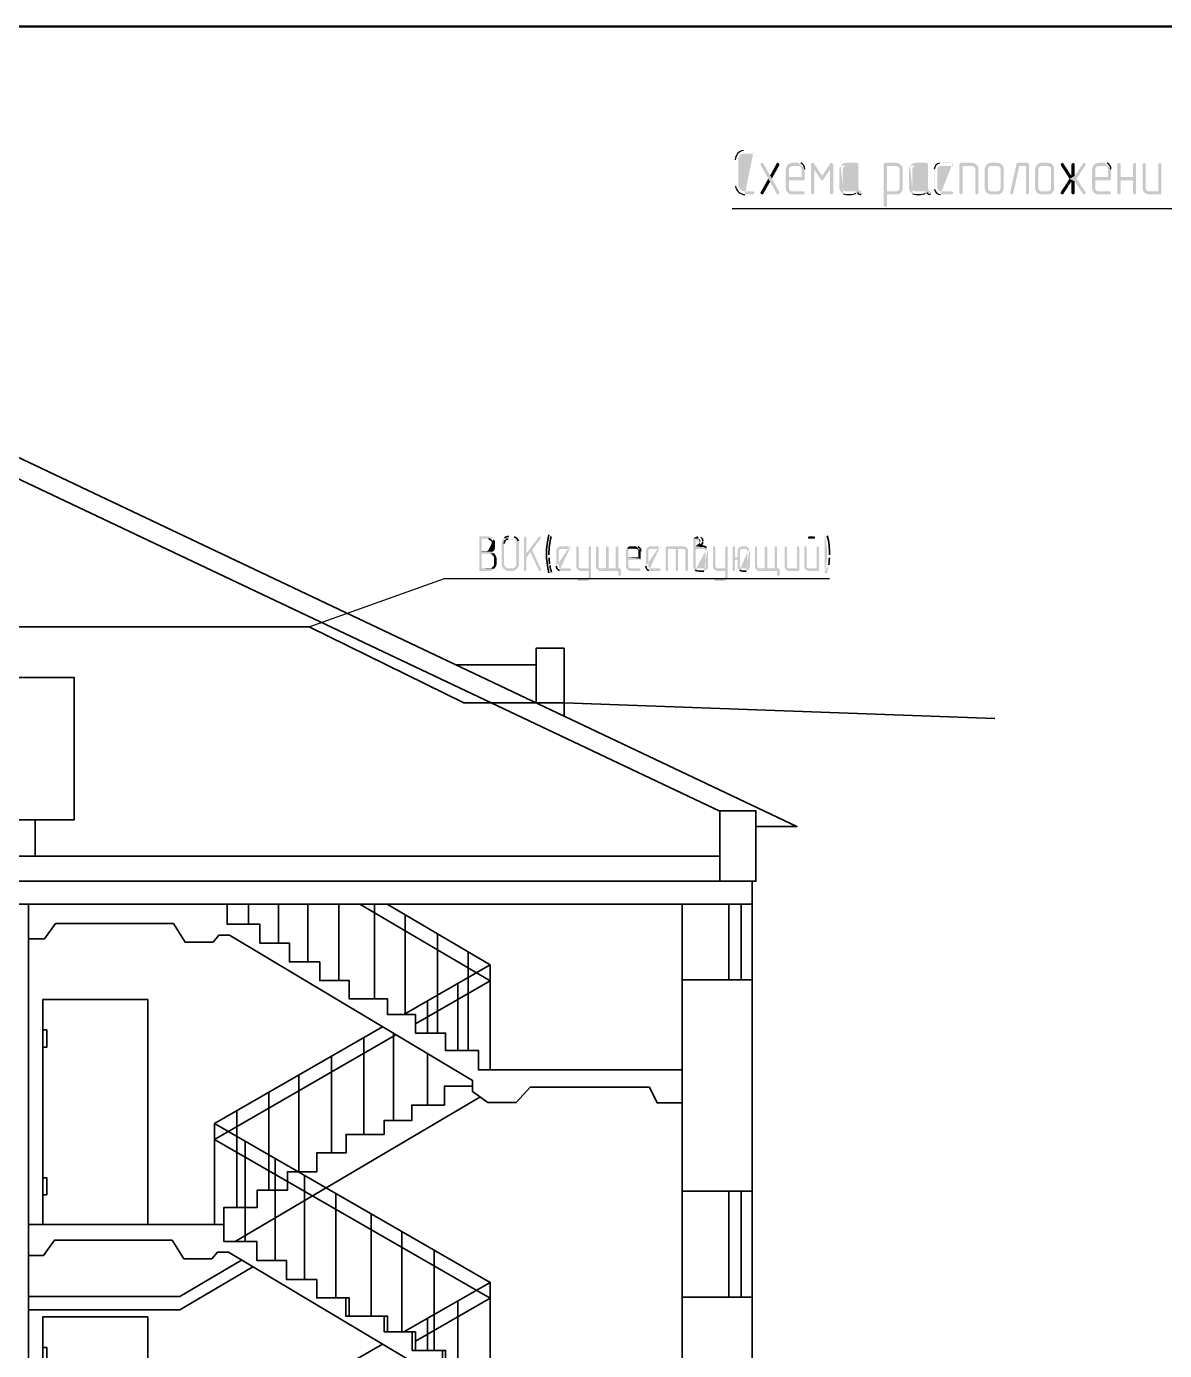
# Model space of a CAD drawing. Header units: millimetres. Extents: x -211 to 10565, y -2293 to 2244.
# Drawn here: x 4614.4 to 4717.4, y 141.4 to 261.1 of the extents above; entities that cross this region are included whole.
import ezdxf

# ---------------------------------------------------------------- set-up
doc = ezdxf.new("R2010")
doc.units = ezdxf.units.MM
doc.layers.add('PDF _Геометрия', color=7, linetype='Continuous')
doc.layers.add('PDF _Сплошная заливка', color=7, linetype='Continuous')

msp = doc.modelspace()

# ---------------------------------------------------------------- hatches: boundary and pattern name
at = {"layer": 'PDF _Сплошная заливка', "transparency": 33554559}
h = msp.add_hatch(color=256, dxfattribs=at)
h.paths.add_polyline_path([(4680.11, 249.95), (4679.39, 249.95), (4679.26, 249.93)], flags=0)
h.paths.add_polyline_path([(4678.52, 249.08), (4678.52, 246.8), (4678.55, 246.69)], flags=0)
h.paths.add_polyline_path([(4679.39, 245.95), (4680.11, 245.95), (4680.22, 245.99), (4680.24, 246.1), (4680.2, 246.18), (4680.11, 246.23), (4679.39, 246.23), (4679.29, 246.25), (4679.18, 246.27), (4679.07, 246.33), (4678.99, 246.4), (4678.93, 246.48), (4678.86, 246.59), (4678.82, 246.69), (4678.82, 249.21), (4678.86, 249.32), (4678.91, 249.4), (4678.99, 249.51), (4679.07, 249.57), (4679.18, 249.61), (4679.29, 249.65), (4680.11, 249.65), (4680.22, 249.7), (4680.24, 249.8), (4680.2, 249.91)], flags=0)
for points in [[(4680.96, 248.81), (4680.85, 248.77), (4680.81, 248.68), (4680.83, 248.6), (4681.51, 247.37), (4681.68, 247.09), (4682.27, 246.04), (4682.29, 245.99), (4682.38, 245.95), (4682.48, 245.99), (4682.52, 246.08), (4682.52, 246.16), (4681.85, 247.39), (4681.68, 247.67), (4681.08, 248.74), (4681.06, 248.77)], [(4682.38, 248.81), (4682.31, 248.79), (4682.27, 248.74), (4681.68, 247.67), (4681.85, 247.39), (4682.52, 248.6), (4682.52, 248.66), (4682.48, 248.77)], [(4683.2, 248.55), (4683.12, 248.34), (4683.1, 248.24), (4683.1, 246.52), (4683.14, 246.31), (4683.2, 246.21), (4683.26, 246.12), (4683.35, 246.04), (4683.45, 245.99), (4683.56, 245.95), (4684.68, 245.95), (4684.79, 245.99), (4684.81, 246.1), (4684.77, 246.18), (4684.68, 246.23), (4683.67, 246.23), (4683.56, 246.25), (4683.48, 246.31), (4683.41, 246.42), (4683.39, 246.52), (4683.39, 247.24), (4684.7, 247.24), (4684.79, 247.28), (4684.81, 247.37), (4683.39, 247.52), (4683.39, 248.24), (4683.41, 248.34), (4683.48, 248.43), (4683.56, 248.49), (4683.67, 248.51), (4684.24, 248.51)], [(4685.53, 248.81), (4685.42, 248.77), (4685.38, 248.66), (4685.68, 248.19), (4686.27, 247.31), (4686.4, 247.64), (4685.66, 248.74), (4685.59, 248.79)], [(4685.38, 248.66), (4685.38, 246.08), (4685.42, 245.99), (4685.53, 245.95), (4685.63, 245.99), (4685.68, 246.1), (4685.68, 248.19)], [(4687.24, 248.81), (4687.22, 248.81), (4687.12, 248.74), (4686.4, 247.64), (4686.27, 247.31), (4686.29, 247.26), (4686.4, 247.22), (4686.42, 247.22), (4686.5, 247.31), (4687.09, 248.19), (4687.39, 248.66), (4687.39, 248.68), (4687.33, 248.77)], [(4687.39, 248.66), (4687.09, 248.19), (4687.09, 246.08), (4687.14, 245.99), (4687.24, 245.95), (4687.35, 245.99), (4687.39, 246.1)], [(4689.55, 248.81), (4688.53, 248.81), (4688.32, 248.77), (4688.22, 248.7), (4688.13, 248.62), (4688.07, 248.55), (4689.4, 248.51), (4689.4, 246.52), (4689.38, 246.42), (4689.32, 246.31), (4689.23, 246.25), (4689.1, 246.23), (4688.53, 246.23), (4689.87, 246.23), (4689.8, 246.27), (4689.74, 246.33), (4689.7, 246.42), (4689.68, 246.52), (4689.68, 248.68), (4689.63, 248.77)], [(4693.13, 248.81), (4692.09, 248.81), (4692, 248.77), (4691.96, 248.66), (4691.96, 244.96), (4692.02, 244.85), (4692.11, 244.81), (4692.22, 244.85), (4692.26, 244.96), (4692.26, 245.95), (4693.23, 245.95), (4693.34, 245.99), (4693.44, 246.04), (4693.53, 246.12), (4693.59, 246.21), (4692.26, 246.23), (4692.26, 248.51), (4693.13, 248.51), (4693.59, 248.55), (4693.44, 248.7), (4693.34, 248.77), (4693.23, 248.79)], [(4693.59, 248.55), (4693.13, 248.51), (4693.23, 248.49), (4693.32, 248.43), (4693.38, 248.34), (4693.4, 248.24), (4693.4, 246.52), (4693.38, 246.42), (4693.32, 246.33), (4693.23, 246.27), (4693.13, 246.23), (4692.26, 246.23), (4693.59, 246.21), (4693.68, 246.42), (4693.68, 248.34), (4693.63, 248.45)], [(4695.83, 248.81), (4694.82, 248.81), (4694.61, 248.77), (4694.5, 248.7), (4694.42, 248.62), (4694.35, 248.55), (4695.69, 248.51), (4695.69, 246.52), (4695.66, 246.42), (4695.6, 246.31), (4695.52, 246.25), (4695.39, 246.23), (4694.82, 246.23), (4696.15, 246.23), (4696.09, 246.27), (4696.02, 246.33), (4695.98, 246.42), (4695.96, 246.52), (4695.96, 248.68), (4695.92, 248.77)], [(4699.96, 248.81), (4698.94, 248.81), (4698.86, 248.77), (4698.82, 248.66), (4698.82, 246.08), (4698.86, 245.99), (4698.97, 245.95), (4699.07, 245.99), (4699.11, 246.1), (4699.11, 248.51), (4699.96, 248.51), (4700.45, 248.55), (4700.38, 248.64), (4700.3, 248.7), (4700.19, 248.77), (4700.09, 248.79)], [(4700.45, 248.55), (4699.96, 248.51), (4700.09, 248.49), (4700.17, 248.43), (4700.23, 248.34), (4700.26, 248.24), (4700.26, 246.08), (4700.3, 245.99), (4700.4, 245.95), (4700.49, 245.99), (4700.51, 245.99), (4700.53, 246.1), (4700.53, 248.34), (4700.49, 248.45)], [(4701.21, 248.55), (4701.12, 248.34), (4701.1, 248.24), (4701.1, 246.52), (4701.14, 246.31), (4701.21, 246.21), (4701.67, 246.23), (4701.57, 246.25), (4701.48, 246.31), (4701.42, 246.42), (4701.4, 246.52), (4701.4, 248.24), (4701.42, 248.34), (4701.48, 248.43), (4701.57, 248.49), (4701.67, 248.51), (4702.25, 248.51)], [(4702.25, 248.81), (4701.67, 248.81), (4701.46, 248.77), (4701.36, 248.7), (4701.21, 248.55), (4702.25, 248.51), (4702.37, 248.49), (4702.46, 248.43), (4702.52, 248.34), (4702.54, 248.24), (4702.54, 246.52), (4702.52, 246.42), (4702.46, 246.31), (4702.37, 246.25), (4702.25, 246.23), (4701.67, 246.23), (4701.21, 246.21), (4701.27, 246.12), (4701.36, 246.06), (4701.46, 245.99), (4701.57, 245.97), (4701.67, 245.95), (4702.37, 245.95), (4702.48, 245.99), (4702.56, 246.04), (4702.67, 246.12), (4702.73, 246.21), (4702.77, 246.29), (4702.82, 246.4), (4702.82, 248.34), (4702.73, 248.55), (4702.67, 248.64), (4702.58, 248.7), (4702.48, 248.77), (4702.37, 248.79)], [(4704.97, 248.81), (4704.11, 248.81), (4704.02, 248.79), (4703.98, 248.7), (4703.41, 246.12), (4703.39, 246.1), (4703.45, 245.99), (4703.54, 245.95), (4703.62, 245.97), (4703.68, 246.06), (4704.23, 248.51), (4704.83, 248.51), (4705.1, 248.66), (4705.1, 248.68), (4705.06, 248.77)], [(4705.1, 248.66), (4704.83, 248.51), (4704.83, 246.08), (4704.87, 245.99), (4704.97, 245.95), (4705.06, 245.99), (4705.08, 245.99), (4705.1, 246.1)], [(4705.78, 248.55), (4705.69, 248.34), (4705.67, 248.24), (4705.67, 246.52), (4705.72, 246.31), (4705.78, 246.21), (4706.24, 246.23), (4706.14, 246.25), (4706.05, 246.31), (4705.99, 246.42), (4705.97, 246.52), (4705.97, 248.24), (4705.99, 248.34), (4706.05, 248.43), (4706.14, 248.49), (4706.24, 248.51), (4706.82, 248.51)], [(4706.82, 248.81), (4706.24, 248.81), (4706.03, 248.77), (4705.93, 248.7), (4705.84, 248.62), (4705.78, 248.55), (4706.82, 248.51), (4706.94, 248.49), (4707.03, 248.43), (4707.09, 248.34), (4707.11, 248.24), (4707.11, 246.52), (4707.09, 246.42), (4707.03, 246.31), (4706.94, 246.25), (4706.82, 246.23), (4706.24, 246.23), (4705.78, 246.21), (4705.84, 246.12), (4705.93, 246.06), (4706.03, 245.99), (4706.14, 245.97), (4706.24, 245.95), (4706.94, 245.95), (4707.05, 245.99), (4707.13, 246.04), (4707.24, 246.12), (4707.3, 246.21), (4707.34, 246.29), (4707.39, 246.4), (4707.39, 248.34), (4707.3, 248.55), (4707.24, 248.64), (4707.15, 248.7), (4707.05, 248.77), (4706.94, 248.79)], [(4708.13, 248.81), (4708.11, 248.81), (4708.02, 248.74), (4707.98, 248.66), (4707.98, 248.62), (4708, 248.58), (4708.78, 247.37), (4709.25, 247.62), (4708.95, 247.64), (4708.23, 248.74), (4708.21, 248.77)], [(4710.1, 248.81), (4710.03, 248.79), (4709.99, 248.74), (4709.25, 247.62), (4708.78, 247.37), (4709.25, 247.14), (4709.99, 246.01), (4710.01, 245.99), (4710.1, 245.95), (4710.2, 245.99), (4710.24, 246.1), (4710.24, 246.12), (4710.22, 246.18), (4709.42, 247.37), (4710.22, 248.58), (4710.24, 248.66), (4710.2, 248.77)], [(4709.1, 248.81), (4709, 248.74), (4708.95, 248.66), (4708.95, 247.64), (4709.25, 247.62), (4709.25, 248.66), (4709.21, 248.77)], [(4710.92, 248.55), (4710.84, 248.34), (4710.82, 248.24), (4710.82, 246.52), (4710.86, 246.31), (4710.92, 246.21), (4710.98, 246.12), (4711.07, 246.04), (4711.17, 245.99), (4711.28, 245.95), (4712.4, 245.95), (4712.51, 245.99), (4712.53, 246.1), (4712.49, 246.18), (4712.4, 246.23), (4711.39, 246.23), (4711.28, 246.25), (4711.2, 246.31), (4711.13, 246.42), (4711.11, 246.52), (4711.11, 247.24), (4712.42, 247.24), (4712.51, 247.28), (4712.53, 247.37), (4711.11, 247.52), (4711.11, 248.24), (4711.13, 248.34), (4711.2, 248.43), (4711.28, 248.49), (4711.39, 248.51), (4711.96, 248.51)], [(4713.25, 248.81), (4713.14, 248.74), (4713.1, 248.66), (4713.1, 246.08), (4713.14, 245.99), (4713.25, 245.95), (4713.35, 245.99), (4713.4, 246.1), (4713.4, 247.24), (4714.54, 247.24), (4713.4, 247.52), (4713.4, 248.66), (4713.35, 248.77)], [(4714.69, 248.81), (4714.58, 248.74), (4714.54, 248.66), (4714.54, 247.52), (4713.4, 247.52), (4714.54, 247.24), (4714.54, 246.08), (4714.58, 245.99), (4714.69, 245.95), (4714.77, 245.99), (4714.79, 245.99), (4714.81, 246.1), (4714.81, 248.66), (4714.77, 248.77)], [(4715.53, 248.81), (4715.43, 248.74), (4715.39, 248.66), (4715.39, 246.52), (4715.43, 246.31), (4715.49, 246.21), (4715.96, 246.23), (4715.85, 246.25), (4715.77, 246.31), (4715.7, 246.42), (4715.68, 246.52), (4715.68, 248.66), (4715.64, 248.77)], [(4716.97, 248.81), (4716.87, 248.74), (4716.82, 248.66), (4716.82, 246.23), (4715.96, 246.23), (4715.49, 246.21), (4715.56, 246.12), (4715.64, 246.06), (4715.75, 245.99), (4715.85, 245.97), (4715.96, 245.95), (4716.99, 245.95), (4717.08, 245.99), (4717.1, 246.1), (4717.1, 248.66), (4717.06, 248.77)], [(4681.51, 247.37), (4680.83, 246.16), (4680.81, 246.1), (4680.85, 245.99), (4680.96, 245.95), (4681.04, 245.97), (4681.08, 246.04), (4681.68, 247.09)], [(4708.78, 247.37), (4708, 246.18), (4707.98, 246.1), (4708.02, 245.99), (4708.13, 245.95), (4708.19, 245.97), (4708.23, 246.01), (4708.95, 247.12), (4709.25, 247.14)], [(4709.25, 247.14), (4708.95, 247.12), (4708.95, 246.08), (4709, 245.99), (4709.1, 245.95), (4709.21, 245.99), (4709.25, 246.1)], [(4656.14, 215.01), (4655.44, 215.01), (4655.37, 214.99), (4655.35, 214.91), (4655.35, 211.97), (4655.37, 211.9), (4655.46, 211.88), (4656.31, 211.88), (4656.48, 211.93), (4656.56, 211.97), (4656.64, 212.03), (4656.71, 212.09), (4655.57, 212.12), (4655.57, 213.45), (4656.24, 213.45), (4656.69, 213.49), (4656.62, 213.55), (4656.56, 213.6), (4656.58, 213.62), (4655.57, 213.68), (4655.57, 214.8), (4656.14, 214.8), (4656.6, 214.82), (4656.54, 214.89), (4656.48, 214.93), (4656.39, 214.97), (4656.22, 215.01)], [(4659.5, 215.01), (4659.42, 214.99), (4659.4, 214.91), (4659.4, 211.99), (4659.42, 211.9), (4659.5, 211.88), (4659.59, 211.9), (4659.61, 211.99), (4659.61, 214.91), (4659.56, 214.99)], [(4660.83, 215.01), (4660.75, 214.97), (4659.61, 213.45), (4659.61, 213.09), (4659.99, 213.58), (4660.14, 213.79), (4660.94, 214.85), (4660.96, 214.91), (4660.92, 214.99)], [(4685.66, 215.01), (4685.19, 215.01), (4685.13, 214.97), (4685.11, 214.91), (4685.13, 214.82), (4685.21, 214.8), (4685.66, 214.8), (4685.74, 214.82), (4685.76, 214.91), (4685.72, 214.99)], [(4656.69, 213.49), (4656.24, 213.45), (4656.33, 213.45), (4656.41, 213.43), (4656.48, 213.39), (4656.56, 213.32), (4656.6, 213.26), (4656.67, 213.17), (4656.69, 213.09), (4656.69, 212.45), (4656.67, 212.37), (4656.62, 212.31), (4656.5, 212.18), (4656.41, 212.14), (4656.33, 212.12), (4655.57, 212.12), (4656.71, 212.09), (4656.77, 212.16), (4656.81, 212.22), (4656.9, 212.39), (4656.92, 212.48), (4656.92, 213.09), (4656.9, 213.17), (4656.81, 213.34), (4656.81, 213.36), (4656.75, 213.43)], [(4660.14, 213.79), (4659.99, 213.58), (4660.75, 211.95), (4660.79, 211.9), (4660.83, 211.88), (4660.92, 211.9), (4660.96, 211.99), (4660.96, 212.01), (4660.94, 212.05)], [(4664.24, 214.13), (4664.16, 214.08), (4664.14, 214.02), (4664.14, 212.24), (4664.16, 212.16), (4664.2, 212.09), (4664.58, 212.12), (4664.49, 212.12), (4664.41, 212.18), (4664.37, 212.24), (4664.35, 212.33), (4664.35, 214.02), (4664.3, 214.1)], [(4665.36, 214.13), (4665.28, 214.08), (4665.26, 214.02), (4665.26, 212.12), (4664.58, 212.12), (4664.2, 212.09), (4664.26, 212.01), (4664.33, 211.97), (4664.41, 211.93), (4664.49, 211.88), (4665.26, 211.88), (4665.26, 211.44), (4665.24, 211.35), (4665.19, 211.27), (4665.11, 211.23), (4665.02, 211.21), (4664.35, 211.21), (4664.26, 211.18), (4664.24, 211.1), (4664.26, 211.02), (4664.35, 210.99), (4665.11, 210.99), (4665.19, 211.02), (4665.28, 211.06), (4665.4, 211.18), (4665.45, 211.27), (4665.47, 211.35), (4665.47, 214.02), (4665.43, 214.1)], [(4666.04, 214.13), (4665.96, 214.08), (4665.93, 214.02), (4665.93, 212.24), (4665.96, 212.16), (4666, 212.07), (4666.06, 212.01), (4666.19, 211.93), (4666.27, 211.88), (4667.94, 211.88), (4667.94, 211.54), (4667.99, 211.46), (4668.05, 211.44), (4668.13, 211.48), (4668.18, 211.54), (4668.18, 212.01), (4668.13, 212.09), (4668.05, 212.12), (4666.29, 212.12), (4666.21, 212.18), (4666.17, 212.24), (4666.15, 212.33), (4666.15, 214.02), (4666.1, 214.1)], [(4666.93, 214.13), (4666.86, 214.08), (4666.82, 214.02), (4666.82, 212.12), (4666.38, 212.12), (4667.06, 212.12), (4667.06, 214.02), (4667.01, 214.1)], [(4667.84, 214.13), (4667.75, 214.08), (4667.71, 214.02), (4667.71, 212.12), (4667.06, 212.12), (4667.94, 212.12), (4667.94, 214.02), (4667.9, 214.1)], [(4668.71, 213.91), (4668.66, 213.85), (4668.64, 213.77), (4668.64, 212.24), (4668.66, 212.16), (4668.71, 212.07), (4668.77, 212.01), (4668.83, 211.97), (4668.92, 211.93), (4668.98, 211.88), (4669.87, 211.88), (4669.95, 211.93), (4669.98, 211.99), (4669.93, 212.07), (4669.87, 212.12), (4669, 212.12), (4668.92, 212.18), (4668.88, 212.24), (4668.85, 212.33), (4668.85, 212.9), (4669.89, 212.9), (4669.95, 212.92), (4669.98, 213), (4668.85, 213.11), (4668.85, 213.68), (4668.88, 213.77), (4668.92, 213.83), (4669, 213.89), (4669.53, 213.89)], [(4673.81, 214.13), (4672.32, 214.13), (4672.26, 214.08), (4672.24, 214.02), (4672.24, 211.99), (4672.26, 211.9), (4672.35, 211.88), (4672.43, 211.9), (4672.45, 211.99), (4672.45, 213.89), (4673.81, 213.89), (4674.19, 213.94), (4674.12, 214), (4674.06, 214.04), (4673.97, 214.08), (4673.89, 214.13)], [(4673.36, 213.89), (4673.13, 213.89), (4673.13, 211.99), (4673.17, 211.9), (4673.23, 211.88), (4673.32, 211.9), (4673.36, 211.99)], [(4674.19, 213.94), (4673.81, 213.89), (4673.89, 213.89), (4673.95, 213.83), (4674.02, 213.77), (4674.02, 211.99), (4674.06, 211.9), (4674.14, 211.88), (4674.21, 211.9), (4674.23, 211.9), (4674.25, 211.99), (4674.25, 213.77), (4674.21, 213.85)], [(4676.62, 214.13), (4676.54, 214.08), (4676.51, 214.02), (4676.51, 212.24), (4676.54, 212.16), (4676.58, 212.09), (4676.96, 212.12), (4676.87, 212.12), (4676.79, 212.18), (4676.75, 212.24), (4676.73, 212.33), (4676.73, 214.02), (4676.68, 214.1)], [(4677.74, 214.13), (4677.66, 214.08), (4677.64, 214.02), (4677.64, 212.12), (4676.96, 212.12), (4676.58, 212.09), (4676.64, 212.01), (4676.7, 211.97), (4676.87, 211.88), (4677.64, 211.88), (4677.64, 211.44), (4677.61, 211.35), (4677.57, 211.27), (4677.49, 211.23), (4677.4, 211.21), (4676.73, 211.21), (4676.64, 211.18), (4676.62, 211.1), (4676.64, 211.02), (4676.73, 210.99), (4677.49, 210.99), (4677.57, 211.02), (4677.66, 211.06), (4677.72, 211.12), (4677.78, 211.18), (4677.83, 211.27), (4677.85, 211.35), (4677.85, 214.02), (4677.8, 214.1)], [(4678.4, 214.13), (4678.31, 214.08), (4678.29, 214.02), (4678.29, 211.99), (4678.31, 211.9), (4678.4, 211.88), (4678.48, 211.9), (4678.5, 211.99), (4678.5, 212.9), (4678.74, 212.9), (4678.5, 213.11), (4678.5, 214.02), (4678.46, 214.1)], [(4679.41, 214.13), (4679.07, 214.13), (4679.01, 214.08), (4678.93, 214.04), (4678.86, 213.98), (4678.82, 213.91), (4678.76, 213.85), (4678.74, 213.77), (4678.74, 213.11), (4678.5, 213.11), (4678.74, 212.9), (4678.74, 212.24), (4678.76, 212.16), (4678.8, 212.07), (4679.18, 212.12), (4679.1, 212.12), (4679.01, 212.18), (4678.97, 212.24), (4678.95, 212.33), (4678.95, 213.68), (4678.97, 213.77), (4679.01, 213.83), (4679.1, 213.89), (4679.41, 213.89), (4679.77, 213.91), (4679.73, 214), (4679.65, 214.04), (4679.58, 214.08), (4679.5, 214.13)], [(4680.41, 214.13), (4680.32, 214.08), (4680.3, 214.02), (4680.3, 212.24), (4680.32, 212.16), (4680.37, 212.07), (4680.43, 212.01), (4680.56, 211.93), (4680.64, 211.88), (4682.31, 211.88), (4682.31, 211.54), (4682.35, 211.46), (4682.42, 211.44), (4682.5, 211.48), (4682.54, 211.54), (4682.54, 212.01), (4682.5, 212.09), (4682.42, 212.12), (4680.66, 212.12), (4680.58, 212.18), (4680.53, 212.24), (4680.51, 212.33), (4680.51, 214.02), (4680.47, 214.1)], [(4681.3, 214.13), (4681.23, 214.08), (4681.19, 214.02), (4681.19, 212.12), (4680.75, 212.12), (4681.42, 212.12), (4681.42, 214.02), (4681.38, 214.1)], [(4682.21, 214.13), (4682.12, 214.08), (4682.08, 214.02), (4682.08, 212.12), (4681.42, 212.12), (4682.31, 212.12), (4682.31, 214.02), (4682.27, 214.1)], [(4683.1, 214.13), (4683.01, 214.08), (4682.99, 214.02), (4682.99, 212.24), (4683.01, 212.16), (4683.05, 212.07), (4683.43, 212.12), (4683.35, 212.12), (4683.26, 212.18), (4683.22, 212.24), (4683.2, 212.33), (4683.2, 214.02), (4683.16, 214.1)], [(4684.22, 214.13), (4684.13, 214.08), (4684.11, 214.02), (4684.11, 212.12), (4683.43, 212.12), (4683.05, 212.07), (4683.12, 212.01), (4683.24, 211.93), (4683.33, 211.88), (4684.24, 211.88), (4684.3, 211.93), (4684.32, 211.99), (4684.32, 214.02), (4684.28, 214.1)], [(4684.87, 214.13), (4684.79, 214.08), (4684.77, 214.02), (4684.77, 212.24), (4684.79, 212.16), (4684.83, 212.09), (4685.21, 212.12), (4685.13, 212.12), (4685.04, 212.18), (4685, 212.24), (4684.98, 212.33), (4684.98, 214.02), (4684.94, 214.1)], [(4685.99, 214.13), (4685.91, 214.08), (4685.89, 214.02), (4685.89, 212.12), (4685.21, 212.12), (4684.83, 212.09), (4684.89, 212.01), (4684.96, 211.97), (4685.04, 211.93), (4685.13, 211.88), (4686.02, 211.88), (4686.08, 211.93), (4686.1, 211.99), (4686.1, 214.02), (4686.06, 214.1)]]:
    msp.add_hatch(color=256, dxfattribs=at).paths.add_polyline_path(points)
h = msp.add_hatch(color=256, dxfattribs=at)
h.paths.add_polyline_path([(4684.24, 248.81), (4683.67, 248.81), (4683.56, 248.79), (4683.45, 248.77), (4683.35, 248.7), (4683.26, 248.62), (4683.2, 248.55), (4684.24, 248.51), (4684.36, 248.49), (4684.45, 248.43), (4684.51, 248.34), (4684.53, 248.24), (4684.53, 247.52), (4683.39, 247.52), (4684.81, 247.37), (4684.81, 248.24)], flags=0)
h.paths.add_polyline_path([(4684.47, 248.77), (4684.36, 248.79)], flags=0)
h = msp.add_hatch(color=256, dxfattribs=at)
h.paths.add_polyline_path([(4688.07, 248.55), (4687.98, 248.34), (4687.96, 248.24), (4687.96, 246.52), (4688, 246.31), (4688.07, 246.21), (4688.13, 246.12), (4688.22, 246.06), (4688.32, 245.99)], flags=0)
h.paths.add_polyline_path([(4689.46, 246.06), (4689.55, 246.14), (4689.97, 246.16), (4689.87, 246.23), (4688.53, 246.23), (4688.43, 246.25), (4688.34, 246.31), (4688.28, 246.42), (4688.26, 246.52), (4688.26, 248.24), (4688.28, 248.34), (4688.34, 248.43), (4688.43, 248.49), (4688.53, 248.51), (4689.4, 248.51)], flags=0)
h = msp.add_hatch(color=256, dxfattribs=at)
h.paths.add_polyline_path([(4694.35, 248.55), (4694.27, 248.34), (4694.25, 248.24), (4694.25, 246.52), (4694.29, 246.31), (4694.35, 246.21), (4694.42, 246.12), (4694.5, 246.06), (4694.61, 245.99)], flags=0)
h.paths.add_polyline_path([(4695.75, 246.06), (4695.83, 246.14), (4696.26, 246.16), (4696.15, 246.23), (4694.82, 246.23), (4694.71, 246.25), (4694.63, 246.31), (4694.56, 246.42), (4694.54, 246.52), (4694.54, 248.24), (4694.56, 248.34), (4694.63, 248.43), (4694.71, 248.49), (4694.82, 248.51), (4695.69, 248.51)], flags=0)
h = msp.add_hatch(color=256, dxfattribs=at)
h.paths.add_polyline_path([(4698.12, 248.81), (4697.1, 248.81), (4697, 248.79)], flags=0)
h.paths.add_polyline_path([(4696.53, 248.24), (4696.53, 246.52), (4696.55, 246.42)], flags=0)
h.paths.add_polyline_path([(4697.1, 245.95), (4698.12, 245.95), (4698.22, 245.99), (4698.25, 246.1), (4698.2, 246.18), (4698.12, 246.23), (4697.1, 246.23), (4697, 246.25), (4696.91, 246.31), (4696.85, 246.42), (4696.83, 246.52), (4696.83, 248.24), (4696.85, 248.34), (4696.91, 248.43), (4697, 248.49), (4697.1, 248.51), (4698.12, 248.51), (4698.22, 248.55), (4698.25, 248.66), (4698.2, 248.77)], flags=0)
h = msp.add_hatch(color=256, dxfattribs=at)
h.paths.add_polyline_path([(4711.96, 248.81), (4711.39, 248.81), (4711.17, 248.77), (4711.07, 248.7), (4710.92, 248.55), (4711.96, 248.51), (4712.08, 248.49), (4712.17, 248.43), (4712.23, 248.34), (4712.25, 248.24), (4712.25, 247.52), (4711.11, 247.52), (4712.53, 247.37), (4712.53, 248.24)], flags=0)
h.paths.add_polyline_path([(4712.19, 248.77), (4712.08, 248.79)], flags=0)
h = msp.add_hatch(color=256, dxfattribs=at)
h.paths.add_polyline_path([(4689.97, 246.16), (4689.55, 246.14), (4689.59, 246.1)], flags=0)
h.paths.add_polyline_path([(4689.93, 245.99), (4689.95, 245.99), (4689.97, 246.1)], flags=0)
h = msp.add_hatch(color=256, dxfattribs=at)
h.paths.add_polyline_path([(4696.26, 246.16), (4695.83, 246.14), (4695.88, 246.1)], flags=0)
h.paths.add_polyline_path([(4696.21, 245.99), (4696.24, 245.99), (4696.26, 246.1)], flags=0)
h = msp.add_hatch(color=256, dxfattribs=at)
h.paths.add_polyline_path([(4656.6, 214.82), (4656.14, 214.8), (4656.22, 214.78)], flags=0)
h.paths.add_polyline_path([(4656.14, 213.68), (4655.57, 213.68), (4656.58, 213.62), (4656.64, 213.68), (4656.71, 213.77), (4656.75, 213.83), (4656.75, 213.85), (4656.79, 214.02), (4656.79, 214.49), (4656.73, 214.68), (4656.67, 214.76)], flags=0)
h = msp.add_hatch(color=256, dxfattribs=at)
h.paths.add_polyline_path([(4657.58, 214.82), (4657.51, 214.76), (4657.47, 214.68), (4657.43, 214.61), (4657.39, 214.44), (4657.39, 212.45), (4657.43, 212.29), (4657.47, 212.22), (4657.51, 212.14), (4657.58, 212.07), (4657.64, 212.03), (4657.72, 211.97), (4657.79, 211.93), (4657.96, 211.88), (4658.36, 211.88), (4658.44, 211.9), (4658.53, 211.93), (4658.61, 211.97), (4658.68, 212.03), (4658.76, 212.07), (4658.04, 212.12), (4657.98, 212.12), (4657.89, 212.14), (4657.81, 212.18), (4657.68, 212.31), (4657.64, 212.39), (4657.6, 212.56), (4657.6, 214.36)], flags=0)
h.paths.add_polyline_path([(4657.96, 214.78), (4658.04, 214.8), (4658.27, 214.8)], flags=0)
h = msp.add_hatch(color=256, dxfattribs=at)
h.paths.add_polyline_path([(4658.27, 215.01), (4658.04, 215.01)], flags=0)
h.paths.add_polyline_path([(4657.64, 214.89), (4657.58, 214.82), (4658.27, 214.8), (4658.36, 214.78), (4658.44, 214.76), (4658.53, 214.72), (4658.59, 214.66), (4658.65, 214.59), (4658.7, 214.53), (4658.72, 214.44), (4658.72, 212.45), (4658.7, 212.37), (4658.65, 212.31), (4658.59, 212.24), (4658.53, 212.18), (4658.44, 212.14), (4658.36, 212.12), (4658.04, 212.12), (4658.76, 212.07), (4658.8, 212.14), (4658.87, 212.22), (4658.89, 212.31), (4658.93, 212.37), (4658.95, 212.45), (4658.95, 214.44), (4658.91, 214.61)], flags=0)
h.paths.add_polyline_path([(4658.53, 214.97), (4658.44, 214.99), (4658.36, 215.01)], flags=0)
h = msp.add_hatch(color=256, dxfattribs=at)
h.paths.add_polyline_path([(4661.77, 215.25), (4661.7, 215.23), (4661.66, 215.16)], flags=0)
h.paths.add_polyline_path([(4661.66, 211.73), (4661.72, 211.67), (4661.77, 211.67), (4661.85, 211.69), (4661.89, 211.78)], flags=0)
h.paths.add_polyline_path([(4661.77, 212.37), (4661.74, 212.45), (4661.72, 212.54)], flags=0)
h.paths.add_polyline_path([(4661.68, 213.09), (4661.68, 213.17), (4661.66, 213.28), (4661.66, 213.36)], flags=0)
h.paths.add_polyline_path([(4661.87, 215.01), (4661.89, 215.1), (4661.89, 215.14), (4661.85, 215.23)], flags=0)
h = msp.add_hatch(color=256, dxfattribs=at)
h.paths.add_polyline_path([(4674.78, 214.82), (4674.74, 214.76), (4674.72, 214.68), (4674.72, 212.24), (4674.74, 212.16), (4674.78, 212.09), (4675.16, 212.12), (4675.08, 212.12), (4674.99, 212.18), (4674.95, 212.24), (4674.93, 212.33), (4674.93, 213.68), (4674.95, 213.77), (4674.99, 213.83), (4675.08, 213.89), (4675.6, 213.89), (4675.99, 213.94), (4675.92, 214)], flags=0)
h.paths.add_polyline_path([(4675.29, 214.13), (4674.93, 214.13), (4674.93, 214.57), (4674.95, 214.68), (4674.99, 214.74), (4675.08, 214.78), (4675.16, 214.8)], flags=0)
h = msp.add_hatch(color=256, dxfattribs=at)
h.paths.add_polyline_path([(4675.16, 215.01), (4675.1, 215.01), (4674.99, 214.99), (4674.93, 214.95), (4674.84, 214.91), (4674.78, 214.82), (4675.16, 214.8), (4675.24, 214.78), (4675.31, 214.74), (4675.37, 214.68), (4675.37, 214.57), (4675.35, 214.49), (4675.33, 214.44), (4675.29, 214.4), (4675.22, 214.36), (4675.16, 214.3), (4675.1, 214.25), (4674.93, 214.13), (4675.29, 214.13), (4675.39, 214.21)], flags=0)
h.paths.add_polyline_path([(4675.6, 214.49), (4675.6, 214.59)], flags=0)
h.paths.add_polyline_path([(4675.41, 214.95), (4675.33, 214.99), (4675.24, 215.01)], flags=0)
h = msp.add_hatch(color=256, dxfattribs=at)
h.paths.add_polyline_path([(4686.73, 215.25), (4686.65, 215.21), (4686.61, 215.14), (4686.63, 215.1)], flags=0)
h.paths.add_polyline_path([(4686.63, 211.8, 0.125641), (4686.63, 215.1)], flags=0)
h.paths.add_polyline_path([(4686.63, 211.8), (4686.61, 211.78), (4686.65, 211.69), (4686.73, 211.67), (4686.8, 211.69), (4686.84, 211.73), (4686.86, 211.82), (4686.88, 211.93), (4686.93, 212.09), (4686.95, 212.2), (4686.95, 212.29), (4686.99, 212.45)], flags=0)
h.paths.add_polyline_path([(4687.05, 213.09), (4687.05, 213.28), (4687.07, 213.36)], flags=0)
h.paths.add_polyline_path([(4686.86, 215.08), (4686.84, 215.16), (4686.78, 215.23)], flags=0)
h = msp.add_hatch(color=256, dxfattribs=at)
h.paths.add_polyline_path([(4663.56, 214.13), (4662.68, 214.13), (4662.59, 214.08), (4662.53, 214.04), (4662.4, 213.91), (4662.36, 213.85), (4662.34, 213.77), (4662.34, 212.33)], flags=0)
h.paths.add_polyline_path([(4662.61, 211.93), (4662.68, 211.88), (4663.56, 211.88), (4663.65, 211.93), (4663.67, 211.99), (4663.63, 212.07), (4663.56, 212.12), (4662.7, 212.12), (4662.61, 212.18), (4662.57, 212.24), (4662.55, 212.33), (4662.55, 213.68), (4662.57, 213.77), (4662.61, 213.83), (4662.7, 213.89), (4663.56, 213.89), (4663.65, 213.94), (4663.67, 214.02), (4663.63, 214.08)], flags=0)
h = msp.add_hatch(color=256, dxfattribs=at)
h.paths.add_polyline_path([(4669.53, 214.13), (4668.98, 214.13), (4668.9, 214.08), (4668.83, 214.04), (4668.71, 213.91), (4669.53, 213.89), (4669.62, 213.89), (4669.7, 213.83), (4669.74, 213.77), (4669.76, 213.68), (4669.76, 213.11), (4668.85, 213.11), (4669.98, 213), (4669.98, 213.68)], flags=0)
h.paths.add_polyline_path([(4669.7, 214.08), (4669.62, 214.13)], flags=0)
h = msp.add_hatch(color=256, dxfattribs=at)
h.paths.add_polyline_path([(4671.67, 214.13), (4670.78, 214.13), (4670.69, 214.08), (4670.63, 214.04), (4670.5, 213.91), (4670.46, 213.85), (4670.44, 213.77), (4670.44, 212.33)], flags=0)
h.paths.add_polyline_path([(4670.72, 211.93), (4670.78, 211.88), (4671.67, 211.88), (4671.75, 211.93), (4671.77, 211.99), (4671.73, 212.07), (4671.67, 212.12), (4670.8, 212.12), (4670.72, 212.18), (4670.67, 212.24), (4670.65, 212.33), (4670.65, 213.68), (4670.67, 213.77), (4670.72, 213.83), (4670.8, 213.89), (4671.67, 213.89), (4671.75, 213.94), (4671.77, 214.02), (4671.73, 214.08)], flags=0)
h = msp.add_hatch(color=256, dxfattribs=at)
h.paths.add_polyline_path([(4675.99, 213.94), (4675.6, 213.89), (4675.69, 213.89), (4675.77, 213.83), (4675.82, 213.77), (4675.84, 213.68), (4675.84, 212.33), (4675.82, 212.24), (4675.77, 212.18), (4675.75, 212.18), (4675.69, 212.12), (4675.16, 212.12), (4674.78, 212.09), (4674.84, 212.01), (4674.91, 211.97)], flags=0)
h.paths.add_polyline_path([(4675.69, 211.88), (4675.86, 211.97), (4675.92, 212.01), (4675.99, 212.07), (4676.03, 212.16), (4676.05, 212.24), (4676.05, 213.77), (4676.03, 213.85)], flags=0)
h = msp.add_hatch(color=256, dxfattribs=at)
h.paths.add_polyline_path([(4679.77, 213.91), (4679.41, 213.89), (4679.5, 213.89), (4679.56, 213.83), (4679.6, 213.77), (4679.62, 213.68), (4679.62, 212.33), (4679.6, 212.24), (4679.56, 212.18), (4679.5, 212.12), (4679.18, 212.12), (4678.8, 212.07), (4678.86, 212.01), (4678.93, 211.97)], flags=0)
h.paths.add_polyline_path([(4679.5, 211.88), (4679.58, 211.93), (4679.65, 211.95), (4679.73, 212.01), (4679.77, 212.07), (4679.82, 212.16), (4679.86, 212.33), (4679.86, 213.68), (4679.82, 213.85)], flags=0)

# ---------------------------------------------------------------- linework, layer by layer
at = {"layer": 'PDF _Геометрия', "lineweight": 50}
msp.add_lwpolyline([(4549.19, -25.77), (4549.19, 261.14), (4944.26, 261.14), (4944.26, -25.77)], close=True, dxfattribs=at)
at = {"layer": 'PDF _Геометрия', "lineweight": 25}
for points in [[(4678.25, 244.68), (4774.36, 244.68), (4783.5, 244.68), (4810.06, 244.68), (4816.91, 244.68)], [(4639.97, 206.83), (4652.2, 211.21), (4687.07, 211.21)]]:
    msp.add_lwpolyline(points, dxfattribs=at)
at = {"layer": 'PDF _Геометрия', "lineweight": 35}
for points in [[(4601.25, 217.13), (4611.09, 223.37), (4684.11, 188.78), (4680.39, 188.78)], [(4612.76, 220.64), (4677.13, 190.15)], [(4663.03, 198.76), (4663.03, 204.9), (4660.5, 204.9), (4660.5, 203.4), (4653.3, 203.4)], [(4660.5, 203.4), (4660.5, 199.97)], [(4601.25, 186.09), (4677.06, 186.09)], [(4677.13, 183.82), (4601.25, 183.82)], [(4680.05, 181.73), (4680.05, 183.82)], [(4601.25, 181.73), (4680.05, 181.73), (4680.05, 17.78)], [(4614.56, 181.73), (4614.56, 17.78)], [(4632.54, 181.73), (4632.54, 179.93), (4635.51, 179.93), (4635.51, 178.22), (4638.17, 178.22), (4638.17, 176.52), (4640.92, 176.52), (4640.92, 174.83), (4643.59, 174.83), (4643.59, 173.18), (4647.06, 173.18), (4647.06, 171.76), (4649.58, 171.76), (4649.58, 170.09), (4652.31, 170.09), (4652.31, 168.5), (4655.29, 168.5), (4655.29, 166.75), (4673.72, 166.75)], [(4634.47, 179.93), (4634.47, 181.73)], [(4637.2, 178.22), (4637.2, 181.73)], [(4639.84, 176.52), (4639.84, 181.73)], [(4642.66, 174.83), (4642.66, 181.73)], [(4649.58, 170.92), (4656.35, 174.81), (4644.56, 181.73)], [(4645.87, 173.18), (4645.87, 181.73)], [(4656.35, 166.75), (4656.35, 176.25), (4647.02, 181.73)], [(4673.72, 181.73), (4673.72, 17.78)], [(4677.95, 181.73), (4677.95, 174.89)], [(4679.07, 181.73), (4679.07, 174.89)], [(4673.72, 163.76), (4671.46, 163.76), (4670.76, 165.2), (4659.95, 165.2), (4658.7, 163.79), (4656.12, 163.79), (4654.74, 164.8), (4654.74, 165.8), (4632.75, 178.94), (4631.78, 178.94), (4631.27, 178.32), (4628.73, 178.32), (4627.68, 179.99), (4617.01, 179.99), (4616.02, 178.62), (4614.56, 178.62)], [(4648.65, 171.76), (4648.65, 180.78)], [(4651.59, 170.09), (4651.59, 179.06)], [(4654.34, 168.5), (4654.34, 177.43)], [(4656.35, 176.25), (4648.54, 171.76)], [(4673.72, 174.89), (4680.05, 174.89)], [(4653.43, 168.5), (4653.43, 174.58)], [(4615.85, 173.03), (4615.85, 152.76)], [(4625.35, 173.12), (4625.35, 152.76)], [(4650.68, 172.99), (4650.68, 170.09)], [(4646.59, 170.64), (4631.4, 161.9), (4631.4, 152.76)], [(4647.82, 169.92), (4631.4, 160.46), (4656.35, 146.1), (4649.58, 142.2)], [(4644.9, 169.67), (4644.9, 160.91)], [(4647.59, 162.16), (4647.59, 170.07)], [(4641.98, 159.24), (4641.98, 168)], [(4650.68, 168.21), (4650.68, 163.57)], [(4639.02, 157.54), (4639.02, 166.28)], [(4654.74, 165.29), (4652.2, 165.29), (4652.2, 163.57), (4649.24, 163.57), (4649.24, 162.16), (4646.74, 162.16), (4646.74, 160.91), (4643.31, 160.91), (4643.31, 159.24), (4640.65, 159.24), (4640.65, 157.54), (4638, 157.54), (4638, 155.87), (4635.25, 155.87), (4635.25, 154.31), (4632.25, 154.31), (4632.25, 152.76), (4614.56, 152.76)], [(4655.42, 164.29), (4633.26, 151.22)], [(4636.31, 155.87), (4636.31, 164.72)], [(4633.43, 154.31), (4633.43, 163.07)], [(4648.54, 143.05), (4656.35, 147.53), (4656.35, 138.03), (4656.35, 147.53), (4631.4, 161.9)], [(4634.17, 151.22), (4634.17, 160.29)], [(4636.9, 149.5), (4636.9, 158.73)], [(4639.55, 147.79), (4639.55, 157.2)], [(4680.05, 155.77), (4673.72, 155.77)], [(4677.95, 155.77), (4677.95, 146.18)], [(4679.07, 155.77), (4679.07, 146.18)], [(4642.38, 146.12), (4642.38, 155.58)], [(4645.58, 144.47), (4645.58, 153.73)], [(4632.25, 152.76), (4632.25, 151.22), (4635.23, 151.22), (4635.23, 149.5), (4637.9, 149.5), (4637.9, 147.79), (4640.65, 147.79), (4640.65, 146.12), (4643.29, 146.12), (4643.29, 144.47), (4646.76, 144.47), (4646.76, 143.05), (4649.28, 143.05), (4649.28, 141.38), (4652.03, 141.38), (4652.03, 139.79), (4654.99, 139.79)], [(4648.35, 143.05), (4648.35, 152.13)], [(4654.74, 137.08), (4654.74, 136.09), (4656.12, 135.07), (4658.7, 135.07), (4659.95, 136.49), (4670.76, 136.49), (4671.46, 135.05), (4673.72, 135.05), (4671.46, 135.05), (4670.76, 136.49), (4659.95, 136.49), (4658.7, 135.07), (4656.12, 135.07), (4654.74, 136.09), (4654.74, 137.08), (4632.65, 150.26), (4631.68, 150.26), (4631.15, 149.67), (4628.63, 149.67), (4627.55, 151.34), (4616.91, 151.34), (4615.91, 149.95), (4614.56, 149.95)], [(4651.29, 141.38), (4651.29, 150.35)], [(4633.85, 149.54), (4628.27, 146.26), (4614.56, 146.26)], [(4634.87, 148.93), (4628.27, 145.06), (4614.56, 145.06)], [(4673.72, 146.18), (4680.05, 146.18)], [(4655.29, 139.79), (4655.29, 138.03), (4673.72, 138.03), (4655.29, 138.03), (4655.29, 139.79), (4652.31, 139.79), (4652.31, 141.38), (4649.58, 141.38), (4649.58, 143.05), (4647.06, 143.05), (4647.06, 144.47), (4643.59, 144.47), (4643.59, 146.12), (4640.92, 146.12)], [(4653.43, 139.79), (4653.43, 145.86)], [(4650.68, 144.28), (4650.68, 141.38)], [(4646.59, 141.93), (4631.4, 133.19), (4631.4, 124.05)]]:
    msp.add_lwpolyline(points, dxfattribs=at)
at = {"layer": 'PDF _Геометрия', "color": 5, "lineweight": 35}
msp.add_lwpolyline([(4612.95, 202.26), (4612.95, 203.86), (4613.67, 206.83), (4639.97, 206.83), (4653.96, 199.97), (4663.03, 199.97), (4702.01, 198.55)], dxfattribs=at)
at = {"layer": 'PDF _Геометрия', "lineweight": 35}
for points in [[(4612.76, 189.37), (4612.76, 202.26), (4618.68, 202.26), (4618.68, 189.37)], [(4611.36, 186.09), (4607.55, 186.09), (4607.55, 189.37), (4615.15, 189.37), (4615.15, 186.09)], [(4677.13, 183.82), (4677.13, 190.19), (4680.39, 190.19), (4680.39, 183.82)], [(4625.35, 152.76), (4625.35, 173.12), (4615.85, 173.12), (4615.85, 152.76)], [(4615.85, 168.8), (4615.85, 170.37), (4616.21, 170.37), (4616.21, 168.8)], [(4615.85, 156.99), (4615.85, 155.45), (4616.21, 155.45), (4616.21, 156.99)], [(4625.35, 124.05), (4625.35, 144.4), (4615.85, 144.4), (4615.85, 124.05)], [(4615.85, 140.09), (4615.85, 141.65), (4616.21, 141.65), (4616.21, 140.09)]]:
    msp.add_lwpolyline(points, close=True, dxfattribs=at)
at = {"layer": 'PDF _Геометрия', "lineweight": 25}
for points in [[(4679.26, 249.93), (4678.84, 249.89), (4678.55, 249.49), (4678.52, 249.08)], [(4684.81, 248.24), (4684.82, 248.46), (4684.68, 248.68), (4684.47, 248.77)], [(4697, 248.79), (4696.73, 248.76), (4696.57, 248.48), (4696.53, 248.24)], [(4712.53, 248.24), (4712.54, 248.46), (4712.4, 248.68), (4712.19, 248.77)], [(4678.55, 246.69), (4678.57, 246.32), (4679.03, 245.92), (4679.39, 245.95)], [(4688.32, 245.99), (4688.68, 245.91), (4689.13, 245.89), (4689.46, 246.06)], [(4689.59, 246.1), (4689.69, 246), (4689.77, 245.88), (4689.93, 245.99)], [(4694.61, 245.99), (4694.96, 245.91), (4695.41, 245.89), (4695.75, 246.06)], [(4695.88, 246.1), (4695.98, 246), (4696.06, 245.88), (4696.21, 245.99)], [(4696.55, 246.42), (4696.59, 246.16), (4696.84, 245.93), (4697.1, 245.95)]]:
    msp.add_open_spline(points, degree=3, dxfattribs=at)
at = {"layer": 'PDF _Геометрия', "color": 5, "lineweight": 35}
for points in [[(4656.22, 214.78), (4656.75, 214.74), (4656.71, 213.62), (4656.14, 213.68)], [(4657.6, 214.36), (4657.65, 214.6), (4657.7, 214.72), (4657.96, 214.78)], [(4658.04, 215.01), (4657.93, 215.03), (4657.72, 214.96), (4657.64, 214.89)], [(4658.91, 214.61), (4658.83, 214.75), (4658.68, 214.92), (4658.53, 214.97)], [(4661.66, 215.16), (4661.36, 213.93), (4661.38, 212.97), (4661.66, 211.73)], [(4661.66, 213.36), (4661.67, 214), (4661.71, 214.4), (4661.87, 215.01)], [(4675.39, 214.21), (4675.52, 214.28), (4675.54, 214.37), (4675.6, 214.49)], [(4675.6, 214.59), (4675.55, 214.83), (4675.59, 214.78), (4675.41, 214.95)], [(4687.07, 213.36), (4687.06, 213.98), (4687.02, 214.48), (4686.86, 215.08)], [(4669.98, 213.68), (4669.99, 213.89), (4669.88, 214.01), (4669.7, 214.08)], [(4675.92, 214), (4675.61, 214.2), (4675.7, 214.1), (4675.29, 214.13)], [(4661.72, 212.54), (4661.72, 212.72), (4661.66, 212.9), (4661.68, 213.09)], [(4661.89, 211.78), (4661.87, 211.9), (4661.75, 212.22), (4661.77, 212.37)], [(4662.34, 212.33), (4662.32, 212.12), (4662.43, 212), (4662.61, 211.93)], [(4670.44, 212.33), (4670.43, 212.12), (4670.53, 212), (4670.72, 211.93)], [(4686.99, 212.45), (4687.03, 212.66), (4687.03, 212.88), (4687.05, 213.09)], [(4674.91, 211.97), (4675.13, 211.81), (4675.4, 211.9), (4675.69, 211.88)], [(4678.93, 211.97), (4679.17, 211.82), (4679.16, 211.9), (4679.5, 211.88)]]:
    msp.add_open_spline(points, degree=3, dxfattribs=at)

doc.saveas('drawing.dxf')
